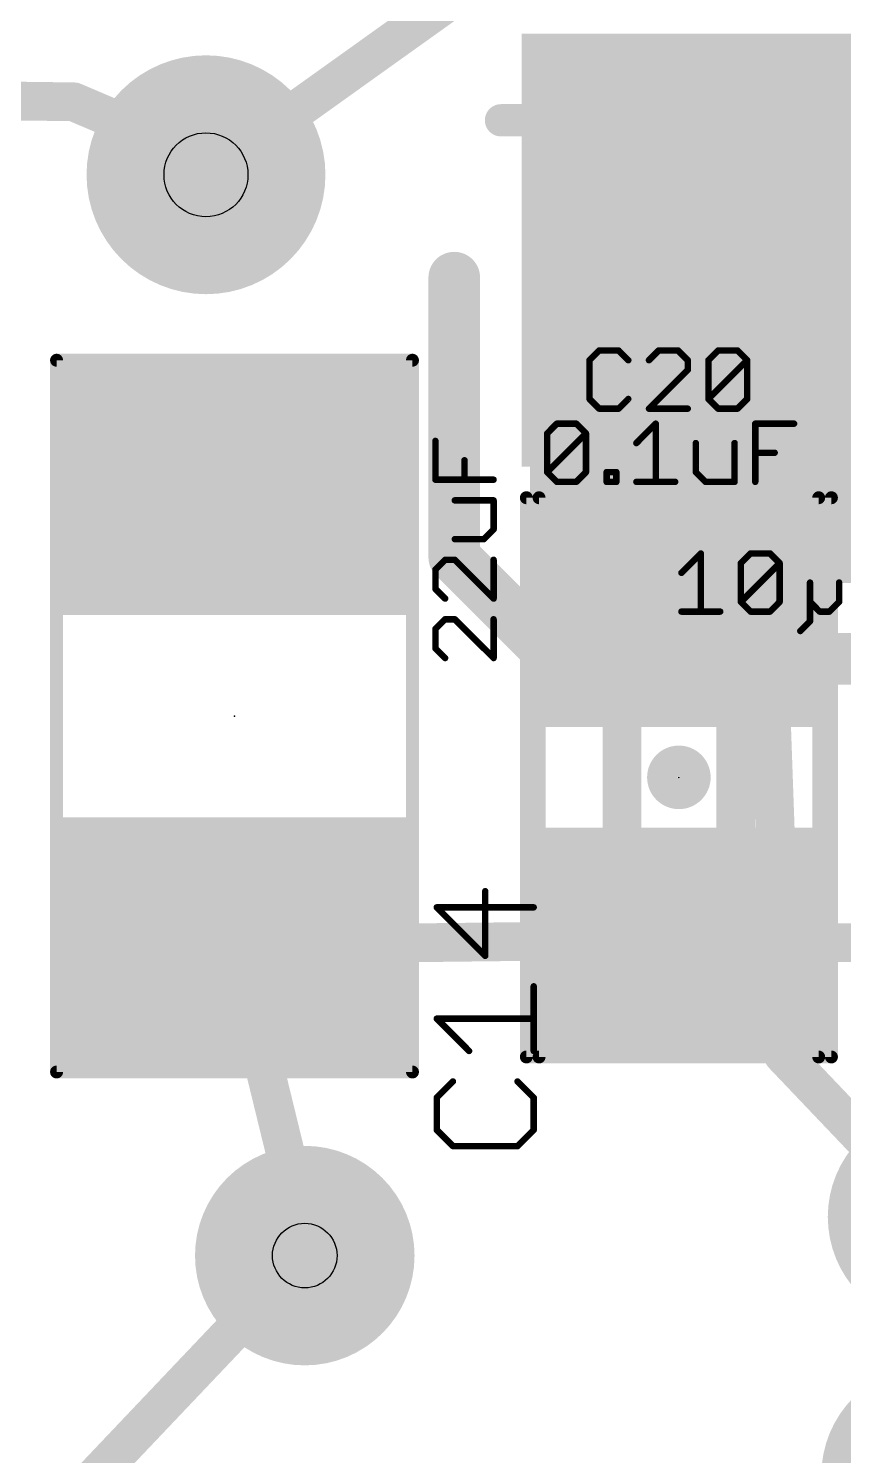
# Model space of a CAD drawing. Extents: x -10.2 to 81, y -3.9 to 69.4.
# Drawn here: x 51.42 to 54.62, y 48.97 to 54.59 of the extents above; entities that cross this region are included whole.
import ezdxf

# ---------------------------------------------------------------- set-up
doc = ezdxf.new("R2010")
doc.units = 0
for name, color, linetype in [('1', 22, 'CONTINUOUS'), ('16', 175, 'CONTINUOUS'), ('18', 82, 'CONTINUOUS'), ('21', 253, 'CONTINUOUS'), ('22', 253, 'CONTINUOUS'), ('23', 7, 'CONTINUOUS'), ('25', 253, 'CONTINUOUS'), ('27', 253, 'CONTINUOUS'), ('29', 253, 'CONTINUOUS'), ('30', 253, 'CONTINUOUS'), ('31', 253, 'CONTINUOUS'), ('32', 253, 'CONTINUOUS'), ('39', 22, 'CONTINUOUS'), ('44', 253, 'CONTINUOUS'), ('51', 253, 'CONTINUOUS')]:
    doc.layers.add(name, color=color, linetype=linetype)

# ---------------------------------------------------------------- blocks, each defined once
blk = doc.blocks.new('RECT')
blk.add_solid([(-0.5, -0.5), (0.5, -0.5), (-0.5, 0.5), (0.5, 0.5)])
blk = doc.blocks.new('ROUNDV')
at = {"const_width": 0.5}
blk.add_lwpolyline([(0, -0.25, 1), (0, 0.25, 1), (0, -0.25)], format="xyb", dxfattribs=at)

msp = doc.modelspace()

# ---------------------------------------------------------------- linework, layer by layer
at = {"layer": '1', "const_width": 0.1524}
for points in [[(51.5925, 54.2976), (50.5866, 54.3103)], [(52.3494, 53.975), (51.5925, 54.2976)], [(52.1132, 54.0106), (52.3494, 53.975)], [(52.2254, 50.9809), (53.9622, 51.0012)], [(52.5048, 49.8378), (52.2254, 50.9809)], [(53.9622, 51.0012), (53.9734, 50.99)], [(53.9734, 50.99), (55.4746, 50.99)], [(52.5048, 49.8378), (52.5018, 49.7586)]]:
    msp.add_lwpolyline(points, dxfattribs=at)
at = {"layer": '1', "const_width": 0.0762}
for points in [[(51.6074, 54.3326, 1), (51.5775, 54.2625)], [(51.592, 54.2595, 1), (51.593, 54.3357)], [(52.1189, 54.0482, 1), (52.1075, 53.9729)], [(52.3345, 53.94, 1), (52.3643, 54.01)], [(52.3437, 53.9373, 1), (52.3551, 54.0127)], [(52.2249, 51.019, 1), (52.2258, 50.9428)], [(52.2624, 50.9899, 1), (52.1883, 50.9718)], [(53.9892, 51.0281, 1), (53.9353, 50.9742)], [(53.9734, 51.0281, 1), (53.9734, 50.9519)], [(53.9465, 50.963, 1), (54.0004, 51.0169)], [(53.9627, 50.9631, 1), (53.9618, 51.0393)], [(52.5428, 49.8363, 1), (52.4667, 49.8392)], [(52.4677, 49.8287, 1), (52.5418, 49.8468)], [(52.4637, 49.76, 1), (52.5399, 49.7572)]]:
    msp.add_lwpolyline(points, format="xyb", dxfattribs=at)
at = {"layer": '16', "const_width": 0.1524}
for points in [[(53.307, 54.864), (52.1132, 54.0106)], [(54.2898, 53.2058), (54.3838, 50.5487)], [(54.3838, 50.5487), (54.991, 49.911)], [(51.0794, 48.26), (52.5018, 49.7586)]]:
    msp.add_lwpolyline(points, dxfattribs=at)
at = {"layer": '16', "const_width": 0.0762}
for points in [[(52.091, 54.0416, 1), (52.1353, 53.9796)], [(54.3279, 53.2072, 1), (54.2517, 53.2045)], [(54.4114, 50.575, 1), (54.3562, 50.5224)], [(54.3457, 50.5473, 1), (54.4219, 50.55)], [(52.5294, 49.7324, 1), (52.4742, 49.7848)]]:
    msp.add_lwpolyline(points, format="xyb", dxfattribs=at)
at = {"layer": '21', "const_width": 0.0508}
for points in [[(51.5254, 50.4809), (51.5254, 53.2809)], [(51.5254, 53.2809), (52.9254, 53.2809)], [(52.9254, 53.2809), (52.9254, 50.4809)], [(53.3734, 52.74), (54.5734, 52.74)], [(53.3734, 50.54), (53.3734, 52.74)], [(54.5734, 52.74), (54.5734, 50.54)], [(54.5734, 50.54), (53.3734, 50.54)], [(52.9254, 50.4809), (51.5254, 50.4809)]]:
    msp.add_lwpolyline(points, dxfattribs=at)
at = {"layer": '21'}
for points, const_width in [([(51.5381, 53.2809, 1), (51.5127, 53.2809)], 0.0254), ([(51.5254, 53.2936, 1), (51.5254, 53.2682)], 0.0254), ([(52.9381, 53.2809, 1), (52.9127, 53.2809)], 0.0254), ([(52.9254, 53.2682, 1), (52.9254, 53.2936)], 0.0254), ([(53.3734, 52.7527, 1), (53.3734, 52.7273)], 0.0254), ([(53.3861, 52.74, 1), (53.3607, 52.74)], 0.0254), ([(54.5861, 52.74, 1), (54.5607, 52.74)], 0.0254), ([(54.5734, 52.7273, 1), (54.5734, 52.7527)], 0.0254), ([(53.9734, 51.58, 1), (53.9734, 51.7, 1), (53.9734, 51.58)], 0.13), ([(53.3734, 50.5527, 1), (53.3734, 50.5273)], 0.0254), ([(53.3607, 50.54, 1), (53.3861, 50.54)], 0.0254), ([(54.5607, 50.54, 1), (54.5861, 50.54)], 0.0254), ([(54.5734, 50.5273, 1), (54.5734, 50.5527)], 0.0254), ([(51.5254, 50.4936, 1), (51.5254, 50.4682)], 0.0254), ([(51.5127, 50.4809, 1), (51.5381, 50.4809)], 0.0254), ([(52.9127, 50.4809, 1), (52.9381, 50.4809)], 0.0254), ([(52.9254, 50.4682, 1), (52.9254, 50.4936)], 0.0254)]:
    msp.add_lwpolyline(points, format="xyb", dxfattribs=dict(at, const_width=const_width))
at = {"layer": '22'}
for points, const_width in [([(53.2738, 54.2566, 1), (53.2738, 54.1931)], 0.0635), ([(53.1406, 53.6058, 1), (53.039, 53.6058)], 0.1016), ([(53.1257, 52.5418, 1), (53.0539, 52.4699)], 0.1016), ([(53.039, 52.5058, 1), (53.1406, 52.5058)], 0.1016), ([(53.4898, 52.1566, 1), (53.4898, 52.055)], 0.1016), ([(53.4539, 52.0699, 1), (53.5257, 52.1418)], 0.1016)]:
    msp.add_lwpolyline(points, format="xyb", dxfattribs=dict(at, const_width=const_width))
for points, const_width in [([(53.2738, 54.2248), (55.3058, 54.2248)], 0.127), ([(53.0898, 52.5058), (53.0898, 53.6058)], 0.2032), ([(53.4898, 52.1058), (53.0898, 52.5058)], 0.2032), ([(55.0898, 52.1058), (53.4898, 52.1058)], 0.2032)]:
    msp.add_lwpolyline(points, dxfattribs=dict(at, const_width=const_width))
at = {"layer": '23'}
for p in [(52.2254, 51.8809), (53.9734, 51.64)]:
    msp.add_point(p, dxfattribs=at)
at = {"layer": '25', "const_width": 0.0254}
for points in [[(53.66, 53.3192), (53.6219, 53.2811)], [(53.7363, 53.3192), (53.66, 53.3192)], [(53.7744, 53.2811), (53.7363, 53.3192)], [(53.8939, 53.3192), (53.8558, 53.2811)], [(53.9702, 53.3192), (53.8939, 53.3192)], [(54.0083, 53.2811), (53.9702, 53.3192)], [(54.0896, 53.2811), (54.1278, 53.3192)], [(54.1278, 53.3192), (54.204, 53.3192)], [(54.204, 53.3192), (54.2422, 53.2811)], [(53.6219, 53.2811), (53.6219, 53.1285)], [(54.0083, 53.2429), (54.0083, 53.2811)], [(54.0896, 53.1285), (54.0896, 53.2811)], [(54.0896, 53.1285), (54.2422, 53.2811)], [(54.2422, 53.2811), (54.2422, 53.1285)], [(53.8558, 53.0904), (54.0083, 53.2429)], [(53.6219, 53.1285), (53.66, 53.0904)], [(53.66, 53.0904), (53.7363, 53.0904)], [(53.7363, 53.0904), (53.7744, 53.1285)], [(54.0083, 53.0904), (53.8558, 53.0904)], [(54.1278, 53.0904), (54.0896, 53.1285)], [(54.204, 53.0904), (54.1278, 53.0904)], [(54.2422, 53.1285), (54.204, 53.0904)], [(53.2117, 50.9379), (53.2117, 51.1921)], [(53.4023, 51.1285), (53.021, 51.1285)], [(53.021, 51.1285), (53.2117, 50.9379)], [(53.4023, 50.5636), (53.4023, 50.8179)], [(53.1481, 50.5636), (53.021, 50.6908)], [(53.021, 50.6908), (53.4023, 50.6908)], [(53.0846, 50.4437), (53.021, 50.3801)], [(53.4023, 50.3801), (53.3388, 50.4437)], [(53.021, 50.3801), (53.021, 50.253)], [(53.4023, 50.253), (53.4023, 50.3801)], [(53.021, 50.253), (53.0846, 50.1894)], [(53.3388, 50.1894), (53.4023, 50.253)], [(53.0846, 50.1894), (53.3388, 50.1894)]]:
    msp.add_lwpolyline(points, dxfattribs=at)
at = {"layer": '25', "const_width": 0.0127}
for points in [[(53.66, 53.3256, 1), (53.66, 53.3129)], [(53.6645, 53.3147, 1), (53.6555, 53.3237)], [(53.7408, 53.3237, 1), (53.7318, 53.3147)], [(53.7363, 53.3129, 1), (53.7363, 53.3256)], [(53.8939, 53.3256, 1), (53.8939, 53.3129)], [(53.8984, 53.3147, 1), (53.8894, 53.3237)], [(53.9746, 53.3237, 1), (53.9657, 53.3147)], [(53.9702, 53.3129, 1), (53.9702, 53.3256)], [(54.1278, 53.3256, 1), (54.1278, 53.3129)], [(54.1323, 53.3147, 1), (54.1233, 53.3237)], [(54.2085, 53.3237, 1), (54.1995, 53.3147)], [(54.204, 53.3129, 1), (54.204, 53.3256)], [(53.6282, 53.2811, 1), (53.6155, 53.2811)], [(53.6174, 53.2856, 1), (53.6264, 53.2766)], [(53.7699, 53.2766, 1), (53.7789, 53.2856)], [(53.8513, 53.2856, 1), (53.8602, 53.2766)], [(54.0146, 53.2811, 1), (54.0019, 53.2811)], [(54.0038, 53.2766, 1), (54.0128, 53.2856)], [(54.0851, 53.2856, 1), (54.0941, 53.2766)], [(54.096, 53.2811, 1), (54.0833, 53.2811)], [(54.2485, 53.2811, 1), (54.2358, 53.2811)], [(54.2467, 53.2766, 1), (54.2377, 53.2856)], [(54.2377, 53.2766, 1), (54.2467, 53.2856)], [(54.0019, 53.2429, 1), (54.0146, 53.2429)], [(54.0128, 53.2384, 1), (54.0038, 53.2474)], [(53.6155, 53.1285, 1), (53.6282, 53.1285)], [(53.6264, 53.133, 1), (53.6174, 53.1241)], [(53.66, 53.0968, 1), (53.66, 53.0841)], [(53.7363, 53.0841, 1), (53.7363, 53.0968)], [(53.7789, 53.1241, 1), (53.7699, 53.133)], [(53.8558, 53.0968, 1), (53.8558, 53.0841)], [(54.0083, 53.0841, 1), (54.0083, 53.0968)], [(54.0941, 53.133, 1), (54.0851, 53.1241)], [(54.0851, 53.133, 1), (54.0941, 53.1241)], [(54.0833, 53.1285, 1), (54.096, 53.1285)], [(54.1278, 53.0968, 1), (54.1278, 53.0841)], [(54.204, 53.0841, 1), (54.204, 53.0968)], [(54.2358, 53.1285, 1), (54.2485, 53.1285)], [(54.2467, 53.1241, 1), (54.2377, 53.133)], [(53.6555, 53.0859, 1), (53.6645, 53.0949)], [(53.7318, 53.0949, 1), (53.7408, 53.0859)], [(53.8513, 53.0949, 1), (53.8602, 53.0859)], [(54.1233, 53.0859, 1), (54.1323, 53.0949)], [(54.1995, 53.0949, 1), (54.2085, 53.0859)], [(53.218, 51.1921, 1), (53.2053, 51.1921)], [(53.021, 51.1349, 1), (53.021, 51.1222)], [(53.0255, 51.133, 1), (53.0165, 51.124)], [(53.4023, 51.1222, 1), (53.4023, 51.1349)], [(53.2053, 50.9379, 1), (53.218, 50.9379)], [(53.2072, 50.9334, 1), (53.2162, 50.9423)], [(53.4087, 50.8179, 1), (53.396, 50.8179)], [(53.0255, 50.6952, 1), (53.0165, 50.6863)], [(53.021, 50.6971, 1), (53.021, 50.6844)], [(53.4023, 50.6844, 1), (53.4023, 50.6971)], [(53.1436, 50.5592, 1), (53.1526, 50.5681)], [(53.396, 50.5636, 1), (53.4087, 50.5636)], [(53.0891, 50.4392, 1), (53.0801, 50.4481)], [(53.3433, 50.4481, 1), (53.3343, 50.4392)], [(53.0165, 50.3846, 1), (53.0255, 50.3756)], [(53.0274, 50.3801, 1), (53.0147, 50.3801)], [(53.4087, 50.3801, 1), (53.396, 50.3801)], [(53.3979, 50.3756, 1), (53.4068, 50.3846)], [(53.0255, 50.2575, 1), (53.0165, 50.2485)], [(53.0147, 50.253, 1), (53.0274, 50.253)], [(53.396, 50.253, 1), (53.4087, 50.253)], [(53.4068, 50.2485, 1), (53.3979, 50.2575)], [(53.0846, 50.1958, 1), (53.0846, 50.1831)], [(53.0801, 50.185, 1), (53.0891, 50.1939)], [(53.3343, 50.1939, 1), (53.3433, 50.185)], [(53.3388, 50.1831, 1), (53.3388, 50.1958)]]:
    msp.add_lwpolyline(points, format="xyb", dxfattribs=at)
at = {"layer": '27', "const_width": 0.0254}
for points in [[(53.4554, 52.9932), (53.4935, 53.0314)], [(53.4554, 52.8407), (53.4554, 52.9932)], [(53.4554, 52.8407), (53.6079, 52.9932)], [(53.4935, 53.0314), (53.5698, 53.0314)], [(53.5698, 53.0314), (53.6079, 52.9932)], [(53.6079, 52.9932), (53.6079, 52.8407)], [(53.8062, 52.9551), (53.8824, 53.0314)], [(53.8824, 53.0314), (53.8824, 52.8026)], [(54.2739, 52.8026), (54.2739, 53.0314)], [(54.2739, 53.0314), (54.4265, 53.0314)], [(53.0158, 52.811), (53.0158, 52.9636)], [(54.0401, 52.9551), (54.0401, 52.8407)], [(54.1926, 52.8026), (54.1926, 52.9551)], [(53.1302, 52.811), (53.1302, 52.8873)], [(54.2739, 52.917), (54.3502, 52.917)], [(53.2446, 52.811), (53.0158, 52.811)], [(53.4935, 52.8026), (53.4554, 52.8407)], [(53.6079, 52.8407), (53.5698, 52.8026)], [(53.6892, 52.8026), (53.6892, 52.8407)], [(53.6892, 52.8407), (53.7274, 52.8407)], [(53.7274, 52.8407), (53.7274, 52.8026)], [(54.0401, 52.8407), (54.0782, 52.8026)], [(53.5698, 52.8026), (53.4935, 52.8026)], [(53.7274, 52.8026), (53.6892, 52.8026)], [(53.8062, 52.8026), (53.9587, 52.8026)], [(54.0782, 52.8026), (54.1926, 52.8026)], [(53.2446, 52.7297), (53.092, 52.7297)], [(53.2446, 52.6153), (53.2446, 52.7297)], [(53.2064, 52.5772), (53.2446, 52.6153)], [(53.092, 52.5772), (53.2064, 52.5772)], [(53.0539, 52.4958), (53.0158, 52.4577)], [(53.092, 52.4958), (53.0539, 52.4958)], [(53.2446, 52.3433), (53.092, 52.4958)], [(53.2446, 52.4958), (53.2446, 52.3433)], [(53.9834, 52.4446), (54.0597, 52.5208)], [(54.0597, 52.5208), (54.0597, 52.292)], [(54.2173, 52.4827), (54.2554, 52.5208)], [(54.2173, 52.3302), (54.2173, 52.4827)], [(54.2173, 52.3302), (54.3698, 52.4827)], [(54.2554, 52.5208), (54.3317, 52.5208)], [(54.3317, 52.5208), (54.3698, 52.4827)], [(54.3698, 52.4827), (54.3698, 52.3302)], [(53.0158, 52.4577), (53.0158, 52.3814)], [(53.0158, 52.3814), (53.0539, 52.3433)], [(54.4893, 52.4064), (54.4893, 52.3302)], [(54.6037, 52.3302), (54.6037, 52.4064)], [(54.2554, 52.292), (54.2173, 52.3302)], [(54.3698, 52.3302), (54.3317, 52.292)], [(54.4893, 52.3302), (54.5274, 52.292)], [(54.4893, 52.3302), (54.4893, 52.2539)], [(54.5655, 52.292), (54.6037, 52.3302)], [(53.0539, 52.2619), (53.0158, 52.2238)], [(53.092, 52.2619), (53.0539, 52.2619)], [(53.2446, 52.1094), (53.092, 52.2619)], [(53.2446, 52.2619), (53.2446, 52.1094)], [(53.9834, 52.292), (54.1359, 52.292)], [(54.3317, 52.292), (54.2554, 52.292)], [(54.4893, 52.2539), (54.4511, 52.2158)], [(54.5274, 52.292), (54.5655, 52.292)], [(53.0158, 52.2238), (53.0158, 52.1475)], [(53.0158, 52.1475), (53.0539, 52.1094)]]:
    msp.add_lwpolyline(points, dxfattribs=at)
at = {"layer": '27', "const_width": 0.0127}
for points in [[(53.4617, 52.9932, 1), (53.449, 52.9932)], [(53.4509, 52.9977, 1), (53.4599, 52.9888)], [(53.4935, 53.0377, 1), (53.4935, 53.025)], [(53.498, 53.0269, 1), (53.489, 53.0359)], [(53.5742, 53.0359, 1), (53.5653, 53.0269)], [(53.5698, 53.025, 1), (53.5698, 53.0377)], [(53.6142, 52.9932, 1), (53.6015, 52.9932)], [(53.6124, 52.9888, 1), (53.6034, 52.9977)], [(53.6034, 52.9888, 1), (53.6124, 52.9977)], [(53.8888, 53.0314, 1), (53.8761, 53.0314)], [(53.8869, 53.0269, 1), (53.878, 53.0359)], [(54.2739, 53.0377, 1), (54.2739, 53.025)], [(54.2803, 53.0314, 1), (54.2676, 53.0314)], [(54.4265, 53.025, 1), (54.4265, 53.0377)], [(53.0221, 52.9636, 1), (53.0094, 52.9636)], [(53.8017, 52.9596, 1), (53.8107, 52.9506)], [(54.0464, 52.9551, 1), (54.0337, 52.9551)], [(54.1989, 52.9551, 1), (54.1862, 52.9551)], [(53.1365, 52.8873, 1), (53.1238, 52.8873)], [(54.2739, 52.9233, 1), (54.2739, 52.9106)], [(54.3502, 52.9106, 1), (54.3502, 52.9233)], [(53.0158, 52.8174, 1), (53.0158, 52.8047)], [(53.2446, 52.8047, 1), (53.2446, 52.8174)], [(53.4599, 52.8452, 1), (53.4509, 52.8362)], [(53.4509, 52.8452, 1), (53.4599, 52.8362)], [(53.449, 52.8407, 1), (53.4617, 52.8407)], [(53.6015, 52.8407, 1), (53.6142, 52.8407)], [(53.6124, 52.8362, 1), (53.6034, 52.8452)], [(53.6892, 52.8471, 1), (53.6892, 52.8344)], [(53.6956, 52.8407, 1), (53.6829, 52.8407)], [(53.7337, 52.8407, 1), (53.721, 52.8407)], [(53.7274, 52.8344, 1), (53.7274, 52.8471)], [(54.0445, 52.8452, 1), (54.0356, 52.8362)], [(54.0337, 52.8407, 1), (54.0464, 52.8407)], [(53.0094, 52.811, 1), (53.0221, 52.811)], [(53.1238, 52.811, 1), (53.1365, 52.811)], [(53.4935, 52.8089, 1), (53.4935, 52.7962)], [(53.489, 52.7981, 1), (53.498, 52.8071)], [(53.5653, 52.8071, 1), (53.5742, 52.7981)], [(53.5698, 52.7962, 1), (53.5698, 52.8089)], [(53.6892, 52.8089, 1), (53.6892, 52.7962)], [(53.6829, 52.8026, 1), (53.6956, 52.8026)], [(53.721, 52.8026, 1), (53.7337, 52.8026)], [(53.7274, 52.7962, 1), (53.7274, 52.8089)], [(53.8062, 52.8089, 1), (53.8062, 52.7962)], [(53.8761, 52.8026, 1), (53.8888, 52.8026)], [(53.9587, 52.7962, 1), (53.9587, 52.8089)], [(54.0782, 52.8089, 1), (54.0782, 52.7962)], [(54.0737, 52.7981, 1), (54.0827, 52.8071)], [(54.1862, 52.8026, 1), (54.1989, 52.8026)], [(54.1926, 52.7962, 1), (54.1926, 52.8089)], [(54.2676, 52.8026, 1), (54.2803, 52.8026)], [(53.092, 52.736, 1), (53.092, 52.7233)], [(53.2509, 52.7297, 1), (53.2382, 52.7297)], [(53.2446, 52.7233, 1), (53.2446, 52.736)], [(53.2382, 52.6153, 1), (53.2509, 52.6153)], [(53.2491, 52.6108, 1), (53.2401, 52.6198)], [(53.092, 52.5835, 1), (53.092, 52.5708)], [(53.2019, 52.5817, 1), (53.2109, 52.5727)], [(53.2064, 52.5708, 1), (53.2064, 52.5835)], [(53.0539, 52.5022, 1), (53.0539, 52.4895)], [(53.0584, 52.4913, 1), (53.0494, 52.5003)], [(53.0965, 52.5003, 1), (53.0875, 52.4913)], [(53.092, 52.4895, 1), (53.092, 52.5022)], [(53.2509, 52.4958, 1), (53.2382, 52.4958)], [(54.066, 52.5208, 1), (54.0533, 52.5208)], [(54.0641, 52.5163, 1), (54.0552, 52.5253)], [(54.2236, 52.4827, 1), (54.2109, 52.4827)], [(54.2128, 52.4872, 1), (54.2218, 52.4782)], [(54.2554, 52.5272, 1), (54.2554, 52.5145)], [(54.2599, 52.5163, 1), (54.2509, 52.5253)], [(54.3362, 52.5253, 1), (54.3272, 52.5163)], [(54.3317, 52.5145, 1), (54.3317, 52.5272)], [(54.3761, 52.4827, 1), (54.3634, 52.4827)], [(54.3743, 52.4782, 1), (54.3653, 52.4872)], [(54.3653, 52.4782, 1), (54.3743, 52.4872)], [(53.0221, 52.4577, 1), (53.0094, 52.4577)], [(53.0113, 52.4622, 1), (53.0203, 52.4532)], [(53.9789, 52.4491, 1), (53.9879, 52.4401)], [(53.0203, 52.3859, 1), (53.0113, 52.3769)], [(53.0094, 52.3814, 1), (53.0221, 52.3814)], [(54.4956, 52.4064, 1), (54.4829, 52.4064)], [(54.61, 52.4064, 1), (54.5973, 52.4064)], [(53.0494, 52.3388, 1), (53.0584, 52.3478)], [(53.2382, 52.3433, 1), (53.2509, 52.3433)], [(53.2401, 52.3388, 1), (53.2491, 52.3478)], [(54.2218, 52.3347, 1), (54.2128, 52.3257)], [(54.2128, 52.3347, 1), (54.2218, 52.3257)], [(54.2109, 52.3302, 1), (54.2236, 52.3302)], [(54.3634, 52.3302, 1), (54.3761, 52.3302)], [(54.3743, 52.3257, 1), (54.3653, 52.3347)], [(54.4938, 52.3347, 1), (54.4848, 52.3257)], [(54.4956, 52.3302, 1), (54.4829, 52.3302)], [(54.4829, 52.3302, 1), (54.4956, 52.3302)], [(54.5973, 52.3302, 1), (54.61, 52.3302)], [(54.6082, 52.3257, 1), (54.5992, 52.3347)], [(53.0539, 52.2683, 1), (53.0539, 52.2556)], [(53.0584, 52.2574, 1), (53.0494, 52.2664)], [(53.0965, 52.2664, 1), (53.0875, 52.2574)], [(53.092, 52.2556, 1), (53.092, 52.2683)], [(53.2509, 52.2619, 1), (53.2382, 52.2619)], [(53.9834, 52.2984, 1), (53.9834, 52.2857)], [(54.0533, 52.292, 1), (54.066, 52.292)], [(54.1359, 52.2857, 1), (54.1359, 52.2984)], [(54.2554, 52.2984, 1), (54.2554, 52.2857)], [(54.2509, 52.2875, 1), (54.2599, 52.2965)], [(54.3272, 52.2965, 1), (54.3362, 52.2875)], [(54.3317, 52.2857, 1), (54.3317, 52.2984)], [(54.4938, 52.2494, 1), (54.4848, 52.2584)], [(54.5274, 52.2984, 1), (54.5274, 52.2857)], [(54.5229, 52.2875, 1), (54.5319, 52.2965)], [(54.5611, 52.2965, 1), (54.57, 52.2875)], [(54.5655, 52.2857, 1), (54.5655, 52.2984)], [(53.0221, 52.2238, 1), (53.0094, 52.2238)], [(53.0113, 52.2283, 1), (53.0203, 52.2193)], [(54.4467, 52.2203, 1), (54.4556, 52.2113)], [(54.4829, 52.2539, 1), (54.4956, 52.2539)], [(53.0203, 52.152, 1), (53.0113, 52.143)], [(53.0094, 52.1475, 1), (53.0221, 52.1475)], [(53.0494, 52.1049, 1), (53.0584, 52.1139)], [(53.2382, 52.1094, 1), (53.2509, 52.1094)], [(53.2401, 52.1049, 1), (53.2491, 52.1139)]]:
    msp.add_lwpolyline(points, format="xyb", dxfattribs=at)
at = {"layer": '39', "const_width": 0.0508}
for points in [[(53.4234, 50.54), (53.4234, 52.74)], [(53.4234, 52.74), (54.5234, 52.74)], [(54.5234, 52.74), (54.5234, 50.54)], [(54.5234, 50.54), (53.4234, 50.54)]]:
    msp.add_lwpolyline(points, dxfattribs=at)
at = {"layer": '39', "const_width": 0.0254}
for points in [[(53.4361, 52.74, 1), (53.4107, 52.74)], [(53.4234, 52.7527, 1), (53.4234, 52.7273)], [(54.5361, 52.74, 1), (54.5107, 52.74)], [(54.5234, 52.7273, 1), (54.5234, 52.7527)], [(53.4234, 50.5527, 1), (53.4234, 50.5273)], [(53.4107, 50.54, 1), (53.4361, 50.54)], [(54.5107, 50.54, 1), (54.5361, 50.54)], [(54.5234, 50.5273, 1), (54.5234, 50.5527)]]:
    msp.add_lwpolyline(points, format="xyb", dxfattribs=at)
at = {"layer": '44'}
for centre, radius in [((52.1132, 54.0106), 0.1651), ((52.5018, 49.7586), 0.127)]:
    msp.add_circle(centre, radius, dxfattribs=at)
at = {"layer": '51', "const_width": 0.1524}
for points in [[(53.7494, 51.395), (53.7494, 51.885)], [(54.1974, 51.885), (54.1974, 51.395)]]:
    msp.add_lwpolyline(points, dxfattribs=at)
at = {"layer": '51', "const_width": 0.0762}
for points in [[(53.7875, 51.885, 1), (53.7113, 51.885)], [(54.2355, 51.885, 1), (54.1593, 51.885)], [(53.7113, 51.395, 1), (53.7875, 51.395)], [(54.1593, 51.395, 1), (54.2355, 51.395)]]:
    msp.add_lwpolyline(points, format="xyb", dxfattribs=at)

# ---------------------------------------------------------------- block references
at = {"layer": '1'}
for p, xscale, yscale, rotation in [((54.107, 53.7142), 1.3, 1.5, 180), ((52.2254, 52.7809), 0.8, 1.2, 270), ((53.9734, 52.29), 0.7, 0.9, 90), ((52.2254, 50.9809), 0.8, 1.2, 270), ((53.9734, 50.99), 0.7, 0.9, 90)]:
    msp.add_blockref('RECT', p, dxfattribs=dict(at, xscale=xscale, yscale=yscale, rotation=rotation))
at = {"layer": '16', "xscale": 1.6, "yscale": 1.4, "rotation": 180}
msp.add_blockref('RECT', (54.2898, 53.2058), dxfattribs=at)
at = {"layer": '18'}
for p, xscale, yscale in [((52.1132, 54.0106), 0.7366, 0.7366), ((52.1132, 54.0106), 0.7366, 0.7366), ((52.5018, 49.7586), 0.6604, 0.6604), ((52.5018, 49.7586), 0.6604, 0.6604)]:
    msp.add_blockref('ROUNDV', p, dxfattribs=dict(at, xscale=xscale, yscale=yscale))
at = {"layer": '29'}
for p, xscale, yscale, rotation in [((54.107, 53.7142), 1.5032, 1.7032, 180), ((52.2254, 52.7809), 1.0032, 1.4032, 270), ((53.9734, 52.29), 0.9032, 1.1032, 90), ((52.2254, 50.9809), 1.0032, 1.4032, 270), ((53.9734, 50.99), 0.9032, 1.1032, 90)]:
    msp.add_blockref('RECT', p, dxfattribs=dict(at, xscale=xscale, yscale=yscale, rotation=rotation))
for p, xscale, yscale in [((52.1132, 54.0106), 0.9398, 0.9398), ((54.991, 49.911), 0.8636, 0.8636), ((52.5018, 49.7586), 0.8636, 0.8636), ((54.9656, 48.895), 0.8636, 0.8636)]:
    msp.add_blockref('ROUNDV', p, dxfattribs=dict(at, xscale=xscale, yscale=yscale))
at = {"layer": '30'}
for p, xscale, yscale in [((52.1132, 54.0106), 0.9398, 0.9398), ((54.991, 49.911), 0.8636, 0.8636), ((52.5018, 49.7586), 0.8636, 0.8636), ((54.9656, 48.895), 0.8636, 0.8636)]:
    msp.add_blockref('ROUNDV', p, dxfattribs=dict(at, xscale=xscale, yscale=yscale))
at = {"layer": '30', "xscale": 1.8032, "yscale": 1.6032, "rotation": 180}
msp.add_blockref('RECT', (54.2898, 53.2058), dxfattribs=at)
at = {"layer": '31'}
for p, xscale, yscale, rotation in [((54.107, 53.7142), 1.3, 1.5, 180), ((52.2254, 52.7809), 0.8, 1.2, 270), ((53.9734, 52.29), 0.7, 0.9, 90), ((52.2254, 50.9809), 0.8, 1.2, 270), ((53.9734, 50.99), 0.7, 0.9, 90)]:
    msp.add_blockref('RECT', p, dxfattribs=dict(at, xscale=xscale, yscale=yscale, rotation=rotation))
at = {"layer": '32', "xscale": 1.6, "yscale": 1.4, "rotation": 180}
msp.add_blockref('RECT', (54.2898, 53.2058), dxfattribs=at)
at = {"layer": '51'}
for p, xscale, yscale, rotation in [((54.3263, 53.713), 0.7501, 1.4501, 180), ((53.9783, 52.0488), 0.3, 0.5999, 90), ((53.9783, 51.236), 0.3, 0.5999, 90)]:
    msp.add_blockref('RECT', p, dxfattribs=dict(at, xscale=xscale, yscale=yscale, rotation=rotation))

doc.saveas('drawing.dxf')
